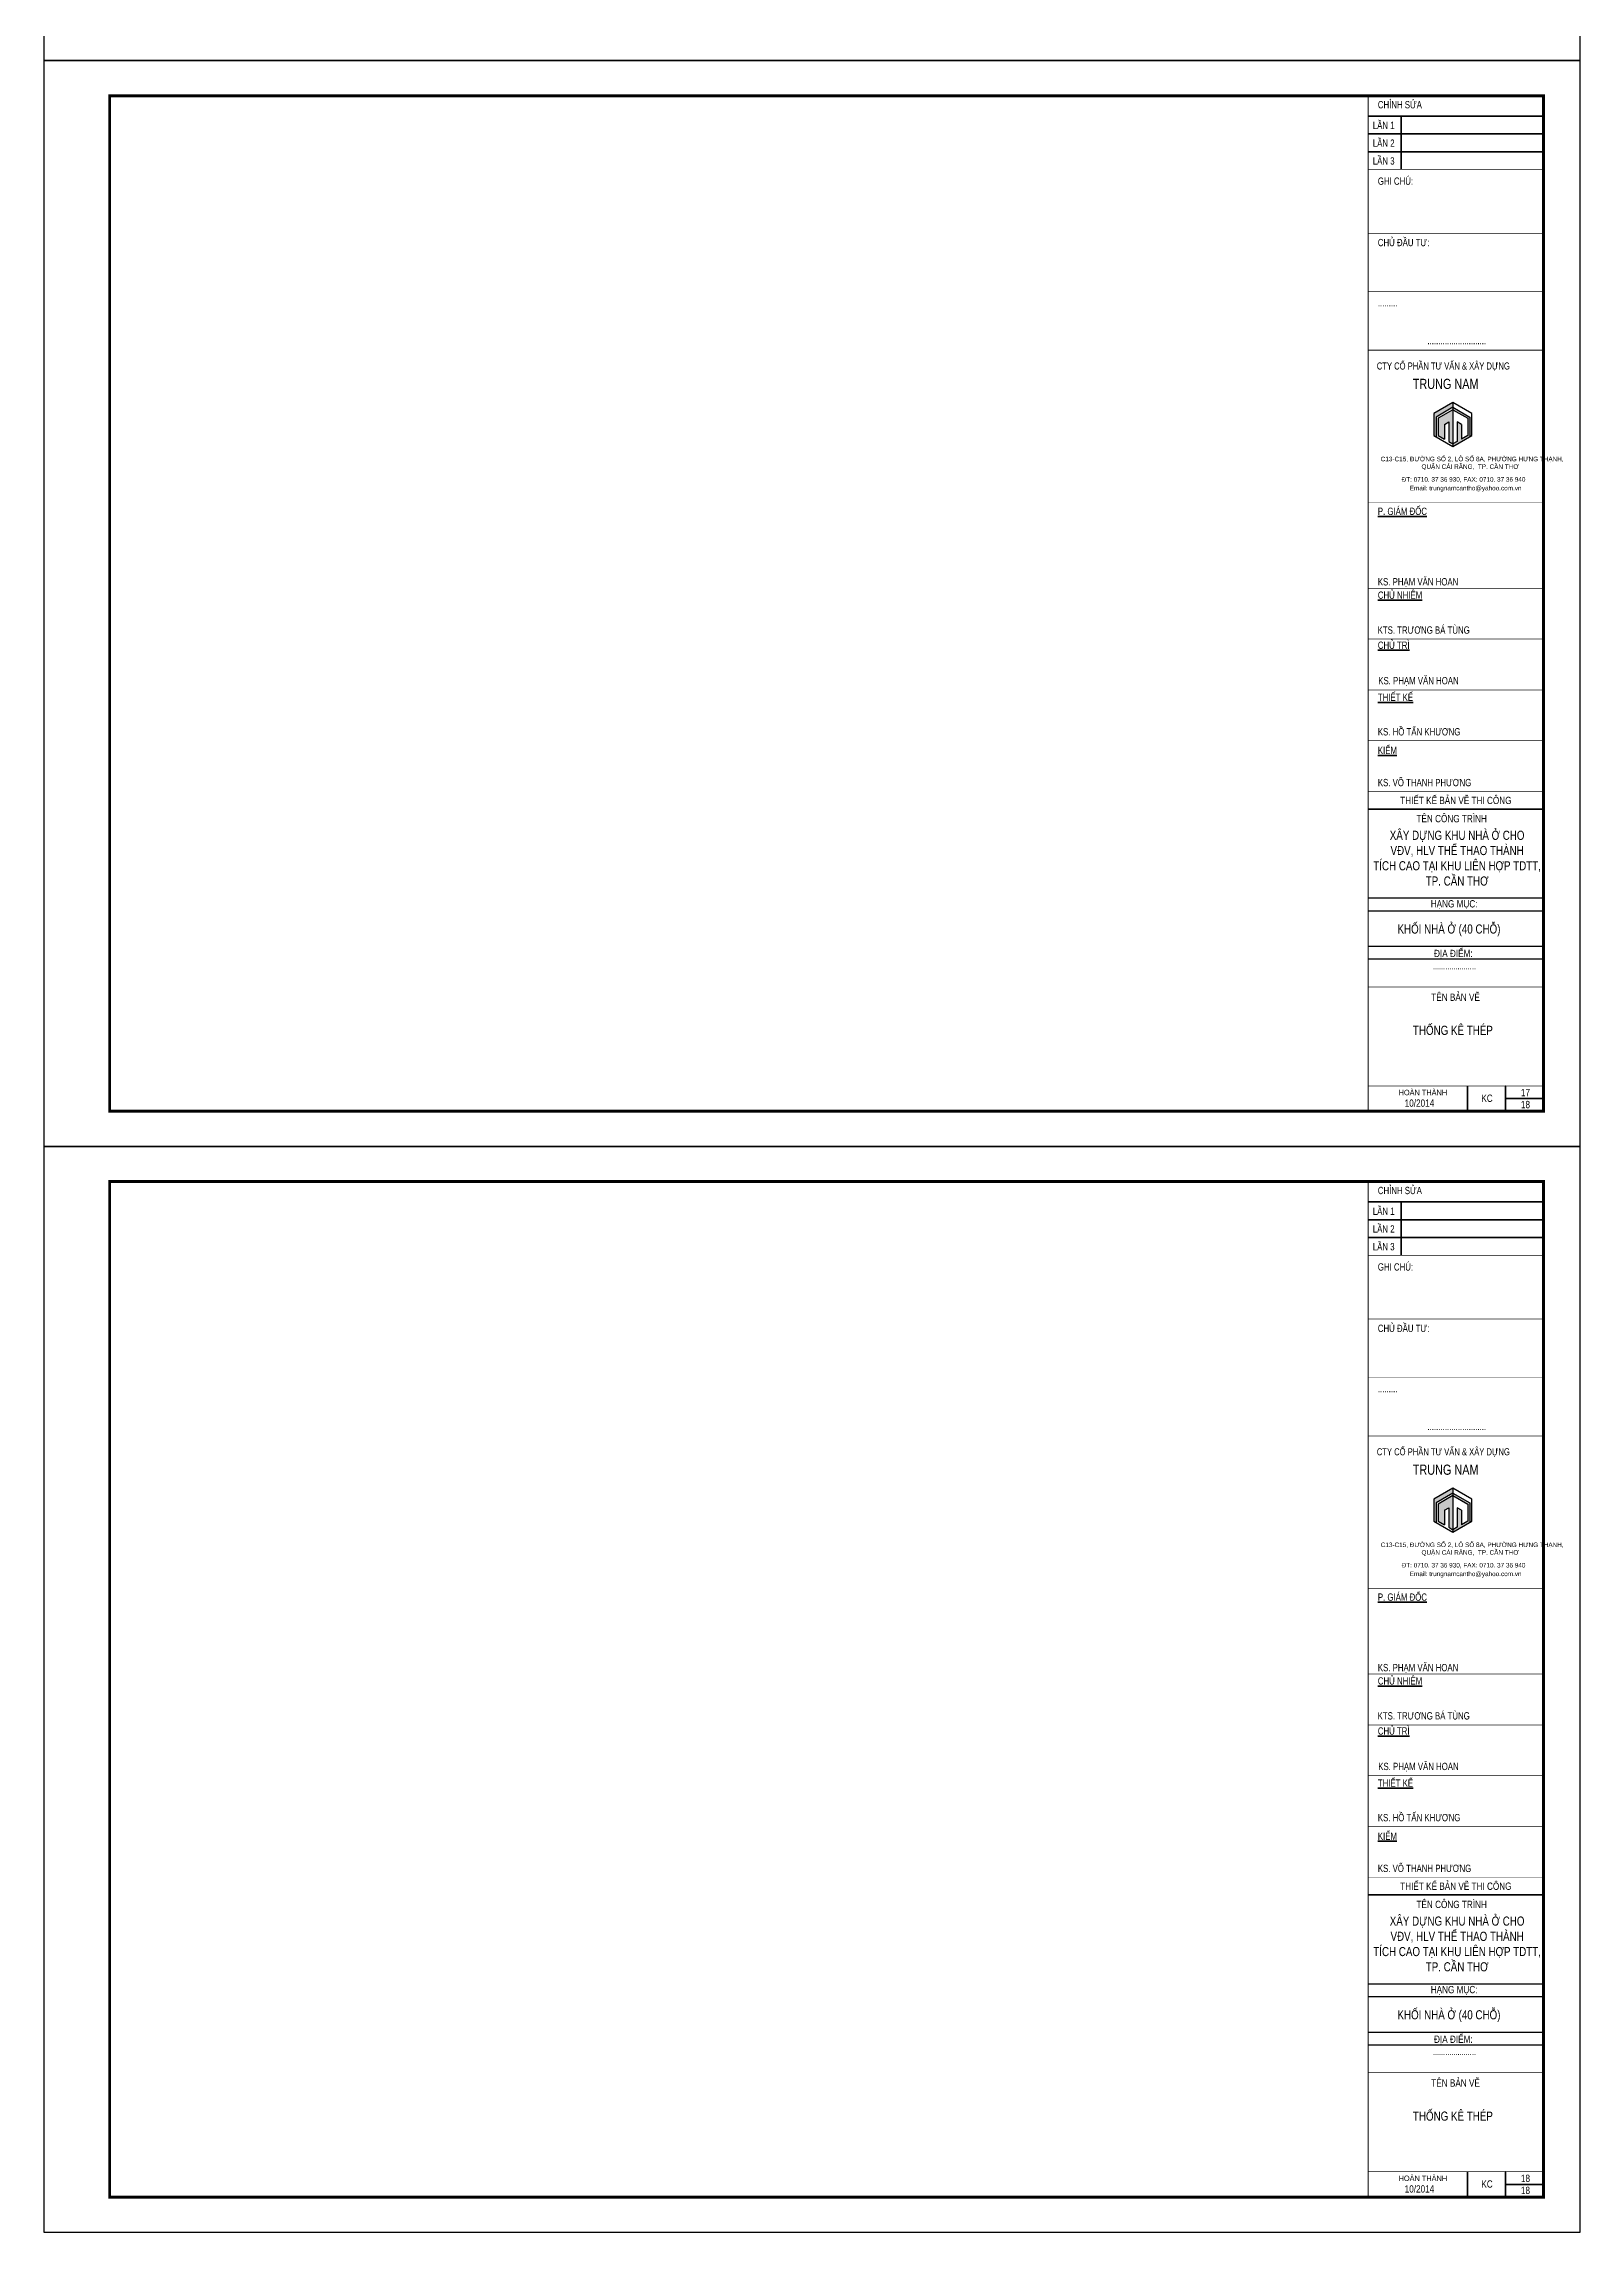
# Model space of a CAD drawing. Header units: inches. Extents: x 566748 to 757280, y 592180 to 740680.
# Drawn here: x 715280 to 757280, y 621880 to 681742 of the extents above; entities that cross this region are included whole.
import ezdxf

# ---------------------------------------------------------------- set-up
doc = ezdxf.new("R2010")
doc.units = ezdxf.units.IN
doc.header["$MEASUREMENT"] = 0
doc.layers.add('LAYER 7', color=7, linetype='Continuous')
doc.layers.add('LAYER7', color=7, linetype='Continuous')
doc.layers.add('LAYER5', color=5, linetype='Continuous', lineweight=9)
doc.styles.add('VNI - HELVE', font='VBOOKMN0.TTF', dxfattribs={"width": 0.8})

# ---------------------------------------------------------------- blocks, each defined once
blk = doc.blocks.new('AAEER')
at = {"linetype": 'Continuous', "ltscale": 0.08}
h = blk.add_hatch(color=8, dxfattribs=at)
h.paths.add_polyline_path([(377.886, 656.949), (377.886, 657.083), (377.366, 656.782), (377.366, 656.181), (377.423, 656.148), (377.423, 656.682)])
h.paths.add_polyline_path([(377.886, 656.882), (377.481, 656.649), (377.481, 656.181), (377.655, 656.081), (377.655, 656.482), (377.771, 656.548), (377.771, 656.014), (377.886, 655.947)])
blk.add_hatch(color=8, dxfattribs=at).paths.add_polyline_path([(378.118, 656.482), (378.002, 656.548), (378.002, 656.014), (377.886, 655.947), (377.886, 655.88), (378.349, 656.148), (378.349, 656.682), (377.886, 656.949), (377.886, 656.882), (378.291, 656.649), (378.291, 656.181), (378.118, 656.081)])
for p, q in [((377.886, 656.949), (377.423, 656.682)), ((377.423, 656.682), (377.423, 656.148)), ((377.886, 656.882), (377.481, 656.649)), ((377.886, 657.083), (377.886, 656.949)), ((377.886, 657.083), (377.886, 655.88)), ((377.886, 656.949), (378.349, 656.682)), ((377.886, 656.882), (377.886, 655.947)), ((377.886, 656.882), (378.291, 656.649)), ((378.349, 656.682), (378.349, 656.148)), ((377.481, 656.649), (377.481, 656.181)), ((377.655, 656.482), (377.771, 656.548)), ((377.655, 656.482), (377.655, 656.081)), ((377.771, 656.548), (377.771, 656.014)), ((378.118, 656.482), (378.002, 656.548)), ((378.002, 656.548), (378.002, 656.014)), ((378.118, 656.482), (378.118, 656.081)), ((378.291, 656.649), (378.291, 656.181))]:
    blk.add_line(p, q, dxfattribs=at)
blk.add_lwpolyline([(377.366, 656.181), (377.886, 655.88), (378.407, 656.181), (378.407, 656.782), (377.886, 657.083), (377.366, 656.782)], close=True, dxfattribs=at)
for points in [[(377.481, 656.181), (377.655, 656.081)], [(378.291, 656.181), (378.118, 656.081)], [(377.771, 656.014), (377.886, 655.947)], [(378.002, 656.014), (377.886, 655.947)]]:
    blk.add_lwpolyline(points, dxfattribs=at)
for points in [[(375.565, 643.528), (380.365, 643.528)], [(375.565, 643.18), (380.365, 643.18)], [(375.565, 642.208), (380.365, 642.208)], [(375.565, 641.861), (380.365, 641.861)]]:
    blk.add_lwpolyline(points)
at = {"layer": 'LAYER 7', "lineweight": 35}
for points in [[(375.565, 664.914), (380.365, 664.914)], [(376.469, 663.456), (376.469, 664.914)], [(375.565, 664.428), (380.365, 664.428)], [(375.565, 663.942), (380.365, 663.942)], [(375.565, 645.958), (380.365, 645.958)], [(378.282, 638.389), (378.282, 637.695)], [(379.323, 638.389), (379.323, 638.389), (379.323, 637.695)], [(379.323, 638.042), (380.365, 638.042)]]:
    blk.add_lwpolyline(points, dxfattribs=at)
at = {"layer": 'LAYER7', "const_width": 0.0278}
blk.add_lwpolyline([(380.365, 665.47), (375.565, 665.47), (375.565, 637.695), (380.365, 637.695)], close=True, dxfattribs=at)
at = {"layer": 'LAYER7'}
for points, const_width in [([(375.565, 663.456), (380.365, 663.456)], 0.0174), ([(375.565, 661.712), (380.365, 661.712)], 0.0174), ([(375.565, 660.112), (380.365, 660.112)], 0.0174), ([(375.565, 658.512), (380.365, 658.512)], 0.0212), ([(375.565, 654.346), (380.365, 654.346)], 0.0174), ([(375.565, 651.999), (380.365, 651.999)], 0.0174), ([(375.565, 650.61), (380.365, 650.61)], 0.0174), ([(375.565, 649.221), (380.365, 649.221)], 0.0174), ([(375.565, 647.833), (380.365, 647.833)], 0.0174), ([(375.565, 646.444), (380.365, 646.444)], 0.0174), ([(375.565, 641.097), (380.365, 641.097)], 0.0174), ([(375.565, 638.389), (380.365, 638.389)], 0.0174)]:
    blk.add_lwpolyline(points, dxfattribs=dict(at, const_width=const_width))
at = {"layer": 'LAYER 7', "lineweight": 35, "style": 'VNI - HELVE'}
for s, insert, char_height, width, attachment_point in [('CHÆNH SÖÛA', (375.833, 665.327), 0.2, 5.31965, 1), ('LAÀN 1', (375.696, 664.761), 0.2, 5.31965, 1), ('LAÀN 2', (375.696, 664.275), 0.2, 5.31965, 1), ('LAÀN 3', (375.696, 663.789), 0.2, 5.31965, 1), ('GHI CHUÙ:', (375.833, 663.236), 0.2, 5.31965, 1), ('CHUÛ ÑAÀU TÖ:', (375.833, 661.556), 0.2, 5.31965, 1), ('.........', (375.833, 659.91), 0.2, 5.31965, 1), ('...........................', (377.188, 658.873), 0.2, 5.31965, 1), ('{\\LP. GIAÙM ÑOÁC}', (375.833, 654.205), 0.2, 5.31965, 1), ('{\\LCHUÛ NHIEÄM}', (375.833, 651.912), 0.2, 5.31965, 1), ('KS. PHAÏM VAÊN HOAN', (375.833, 652.277), 0.2, 5.31965, 1), ('KTS. TRÖÔNG BAÙ TUØNG', (375.828, 650.957), 0.2, 5.31965, 1), ('{\\LCHUÛ TRÌ}', (375.833, 650.542), 0.2, 5.31965, 1), ('KS. PHAÏM VAÊN HOAN', (375.844, 649.573), 0.2, 5.31965, 1), ('{\\LTHIEÁT KEÁ}', (375.833, 649.118), 0.2, 5.31965, 1), ('{\\LKIEÅM}', (375.833, 647.665), 0.2, 5.31965, 1), ('KS. HOÀ TAÁN KHÖÔNG', (375.833, 648.174), 0.2, 5.31965, 1), ('KS. VOÕ THANH PHÖÔNG', (375.833, 646.785), 0.2, 5.31965, 1), ('{\\fVNI-Helve|b0|i0|c0|p2;THIEÁT KEÁ BAÛN VEÕ THI COÂNG}', (376.445, 646.297), 0.2, 5.31965, 1), ('XAÂY DÖÏNG KHU NHAØ ÔÛ CHO\\PVÑV, HLV THEÅ THAO THAØNH \\PTÍCH CAO TAÏI KHU LIEÂN HÔÏP TDTT, TP. CAÀN THÔ', (378, 645.368), 0.25, 4.98702, 2), ('{\\fVNI-Helve|b0|i0|c0|p2;TEÂN COÂNG TRÌNH}', (376.889, 645.799), 0.2, 5.31965, 1), ('{\\fVNI-Helve|b0|i0|c0|p2;HAÏNG MUÏC:}', (377.279, 643.469), 0.2, 5.31965, 1), ('KHOÁI NHAØ ÔÛ (40 CHOÃ)', (376.37, 642.805), 0.25, 7.09083, 1), ('{\\fVNI-Helve|b0|i0|c0|p2;ÑÒA ÑIEÅM:}', (377.37, 642.111), 0.2, 5.31965, 1), ('{\\fVNI-Helve|b0|i0|c0|p2;.....................}', (377.337, 641.754), 0.17359, 5.31965, 1), ('{\\fVNI-Helve|b0|i0|c0|p2;TEÂN BAÛN VEÕ}', (377.294, 640.914), 0.2, 5.31965, 1), ('{\\fVNI-Helve|b0|i0|c0|p2;HOAØN THAØNH}', (376.401, 638.282), 0.15, 5.31965, 1), ('{\\fVNI-Helve|b0|i0|c0|p2;KC}', (378.663, 638.151), 0.2, 5.31965, 1), ('{\\fVNI-Helve|b0|i0|c0|p2;10/2014}', (376.567, 638.017), 0.2, 5.31965, 1), ('{\\fVNI-Helve|b0|i0|c0|p2;18}', (379.745, 637.978), 0.2, 5.31965, 1)]:
    blk.add_mtext(s, dxfattribs=dict(at, insert=insert, char_height=char_height, width=width, attachment_point=attachment_point))
at = {"layer": 'LAYER5', "attachment_point": 1, "style": 'VNI - HELVE'}
for s, insert, char_height, width in [('{\\H0.9774x;CTY COÅ PHAÀN TÖ VAÁN & XAÂY DÖÏNG} ', (375.805, 658.177), 0.19891, 4.67984), ('TRUNG NAM', (376.787, 657.729), 0.2777, 3.59296), ('{\\fVNI-Helve|b0|i0|c0|p2;C13-C15, ÑÖÔØNG SOÁ 2, LOÂ SOÁ 8A, PHÖÔØNG HÖNG THAÏNH, \\P                       QUAÄN CAÙI RAÊNG,  TP. CAÀN THÔ}', (375.912, 655.598), 0.12499, 8.0242), ('{\\fVNI-Helve|b0|i0|c0|p2;ÑT: 0710. 37 36 930, FAX: 0710. 37 36 940}', (376.484, 655.04), 0.12499, 8.0242), ('{\\fVNI-Helve|b0|i0|c0|p2;Email: trungnamcantho@yahoo.com.vn}', (376.706, 654.803), 0.12499, 8.0242)]:
    blk.add_mtext(s, dxfattribs=dict(at, insert=insert, char_height=char_height, width=width))

msp = doc.modelspace()

# ---------------------------------------------------------------- linework, layer by layer
at = {"layer": 'Defpoints', "linetype": 'Continuous', "ltscale": 0.08}
for points in [[(715279.9, 681280.3), (757279.9, 681280.3), (757279.9, 710980.3), (715279.9, 710980.3)], [(715279.9, 651580.3), (757279.9, 651580.3), (757279.9, 681280.3), (715279.9, 681280.3)], [(715279.9, 621880.3), (757279.9, 621880.3), (757279.9, 651580.3), (715279.9, 651580.3)]]:
    msp.add_lwpolyline(points, close=True, dxfattribs=at)
at = {"layer": 'LAYER7', "linetype": 'Continuous', "const_width": 80}
for points in [[(756279.9, 680317.8), (717079.9, 680317.8), (717079.9, 652542.9), (756279.9, 652542.9)], [(756279.9, 650617.8), (717079.9, 650617.8), (717079.9, 622842.9), (756279.9, 622842.9)]]:
    msp.add_lwpolyline(points, close=True, dxfattribs=at)

# ---------------------------------------------------------------- block references
at = {"layer": 'LAYER 7', "linetype": 'Continuous', "xscale": 1000, "yscale": 1000, "zscale": 1000}
for p in [(375914.9, 14848.2), (375914.9, -14851.8)]:
    msp.add_blockref('AAEER', p, dxfattribs=at)

# ---------------------------------------------------------------- texts
at = {"layer": 'LAYER 7', "lineweight": 35, "width": 5319.651, "attachment_point": 1, "style": 'VNI - HELVE'}
for s, insert, char_height in [('THOÁNG KEÂ THEÙP', (752707.6, 654881.6), 250), ('{\\fVNI-Helve|b0|i0|c0|p2;17}', (755660.4, 653155), 200), ('THOÁNG KEÂ THEÙP', (752707.6, 625181.6), 250), ('{\\fVNI-Helve|b0|i0|c0|p2;18}', (755660.4, 623455), 200)]:
    msp.add_mtext(s, dxfattribs=dict(at, insert=insert, char_height=char_height))

doc.saveas('drawing.dxf')
